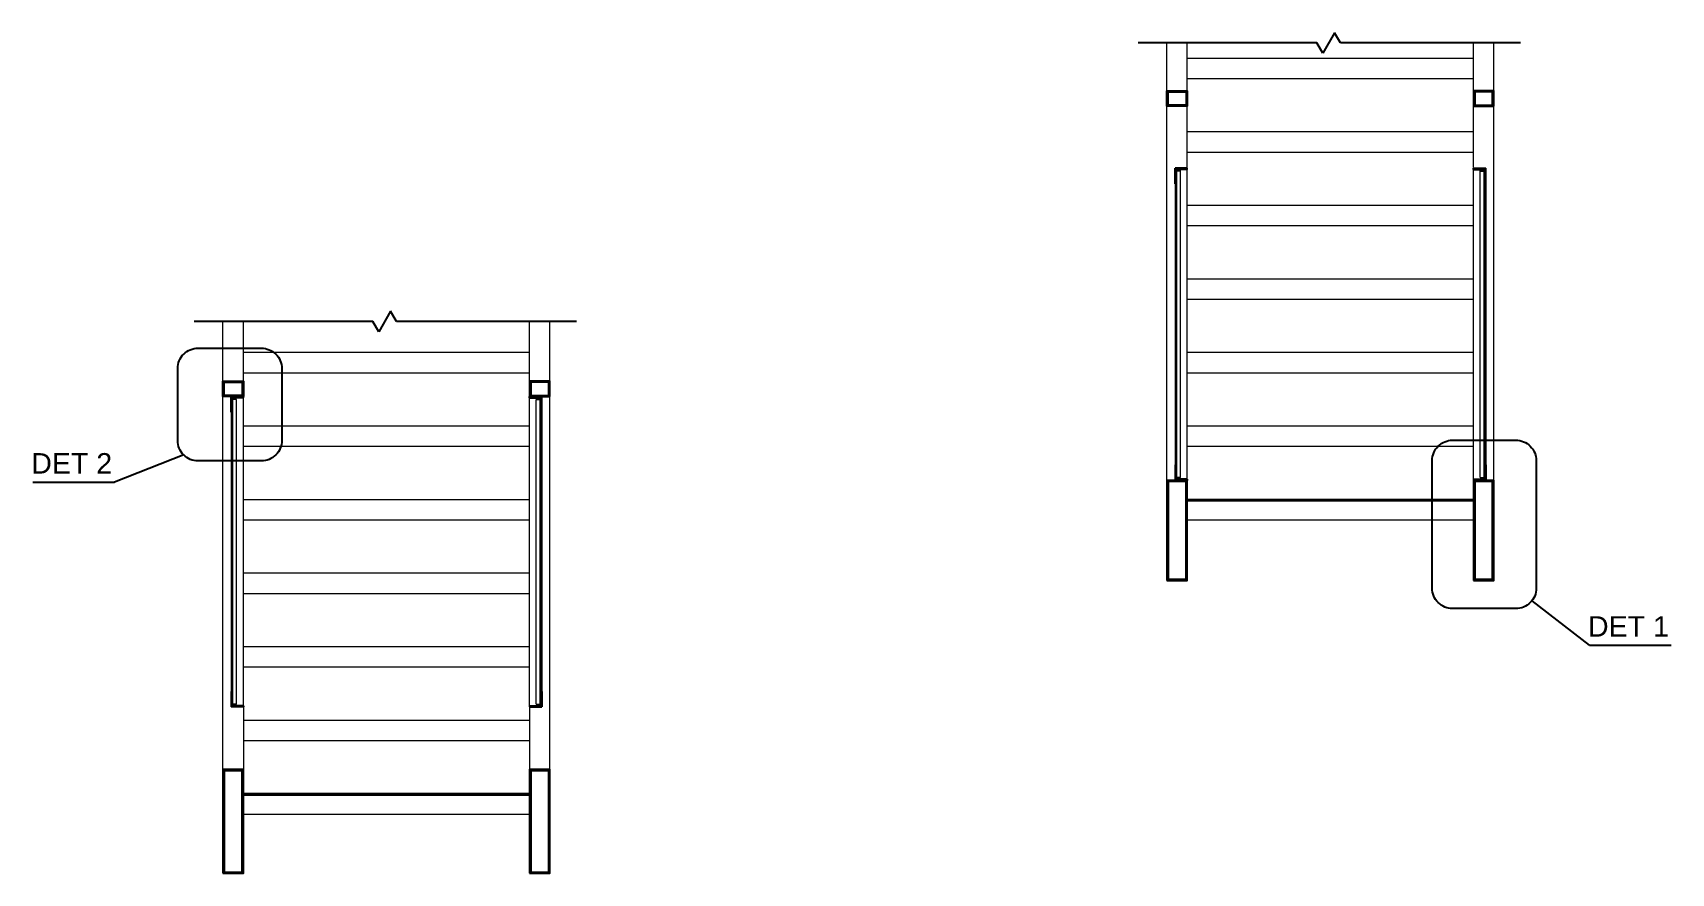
# Model space of a CAD drawing. Header units: metres. Extents: x -40 to 265, y 63 to 163.
# Drawn here: x 236.974 to 240.982, y 155.95 to 158.007 of the extents above; entities that cross this region are included whole.
import ezdxf
from ezdxf.enums import TextEntityAlignment as Align

# ---------------------------------------------------------------- set-up
doc = ezdxf.new("R2010")
doc.units = ezdxf.units.M
doc.header["$LTSCALE"] = 5
doc.header["$MEASUREMENT"] = 0
for name, color, linetype, lineweight in [('A-ANNO-TEXT', 3, 'Continuous', 18), ('A-DETL-GRPH', 4, 'Continuous', 25), ('A-DETL-MBND', 3, 'Continuous', 18), ('A-DETL-MCUT', 4, 'Continuous', 25)]:
    doc.layers.add(name, color=color, linetype=linetype, lineweight=lineweight)
doc.styles.add('E-ARIAL', font='arial.ttf')

# ---------------------------------------------------------------- blocks, each defined once
blk = doc.blocks.new('QM-ARQ-DET')
at = {"layer": 'A-DETL-GRPH'}
for p, q in [((240.1152, 157.9817), (239.6775, 157.9817)), ((240.1296, 157.9567), (240.1152, 157.9817)), ((240.1585, 158.0067), (240.1296, 157.9567)), ((240.1729, 157.9817), (240.1585, 158.0067)), ((240.613, 157.9817), (240.1729, 157.9817)), ((237.8057, 157.3001), (237.368, 157.3001)), ((237.8202, 157.2751), (237.8057, 157.3001)), ((237.849, 157.3251), (237.8202, 157.2751)), ((237.8635, 157.3001), (237.849, 157.3251)), ((238.3035, 157.3001), (237.8635, 157.3001)), ((237.3428, 156.9737), (237.1735, 156.9074)), ((236.9735, 156.9074), (237.1735, 156.9074)), ((240.782, 156.5084), (240.6414, 156.617)), ((240.782, 156.5084), (240.982, 156.5084))]:
    blk.add_line(p, q, dxfattribs=at)
for points in [[(237.3781, 157.235), (237.5328, 157.235, -0.414214), (237.5828, 157.185), (237.5828, 157.009, -0.414214), (237.5328, 156.959), (237.3781, 156.959, -0.414214), (237.3281, 157.009), (237.3281, 157.185, -0.414214)], [(240.4472, 157.0097), (240.6018, 157.0097, -0.414214), (240.6518, 156.9597), (240.6518, 156.6476, -0.414214), (240.6018, 156.5976), (240.4472, 156.5976, -0.414214), (240.3972, 156.6476), (240.3972, 156.9597, -0.414214)]]:
    blk.add_lwpolyline(points, format="xyb", close=True, dxfattribs=at)
at = {"layer": 'A-DETL-MBND'}
for p, q in [((239.7481, 157.8649), (239.7481, 157.9817)), ((239.7981, 157.8649), (239.7981, 157.9817)), ((240.4981, 157.8649), (240.4981, 157.9817)), ((240.5481, 157.8649), (240.5481, 157.9817)), ((239.7981, 157.9448), (240.4981, 157.9448)), ((239.7981, 157.8948), (240.4981, 157.8948)), ((239.7481, 156.9128), (239.7481, 157.8473)), ((239.7981, 157.675), (239.7981, 157.8283)), ((240.4981, 157.6773), (240.4981, 157.8283)), ((240.5481, 156.9115), (240.5481, 157.8283)), ((239.7981, 157.7648), (240.4981, 157.7648)), ((239.7981, 157.7148), (240.4981, 157.7148)), ((239.7721, 156.9182), (239.7721, 157.67)), ((239.7816, 157.6678), (239.7721, 157.6678)), ((239.7816, 156.9182), (239.7816, 157.67)), ((239.7981, 156.9145), (239.7981, 157.675)), ((239.7981, 157.672), (239.7981, 157.675)), ((240.4981, 157.672), (240.4981, 157.675)), ((240.4981, 156.9145), (240.4981, 157.6743)), ((240.5147, 156.9182), (240.5147, 157.67)), ((240.5147, 157.6678), (240.5242, 157.6678)), ((240.5242, 156.9182), (240.5242, 157.67)), ((239.7681, 157.6392), (239.7681, 156.9495)), ((239.7711, 157.6392), (239.7711, 156.9495)), ((240.5251, 157.6392), (240.5251, 156.9495)), ((240.5281, 157.6392), (240.5281, 156.9495)), ((239.7981, 157.5848), (240.4981, 157.5848)), ((239.7981, 157.5348), (240.4981, 157.5348)), ((239.7981, 157.4048), (240.4981, 157.4048)), ((239.7981, 157.3548), (240.4981, 157.3548)), ((237.4387, 157.1544), (237.4387, 157.3001)), ((237.4887, 157.1544), (237.4887, 157.3001)), ((238.1887, 157.1544), (238.1887, 157.3001)), ((238.2387, 157.1544), (238.2387, 157.3001)), ((237.4887, 157.2248), (238.1887, 157.2248)), ((239.7981, 157.2248), (240.4981, 157.2248)), ((237.4887, 157.1748), (238.1887, 157.1748)), ((239.7981, 157.1748), (240.4981, 157.1748)), ((237.4387, 156.2037), (237.4387, 157.1565)), ((238.2387, 156.2037), (238.2387, 157.1565)), ((237.4626, 156.3636), (237.4626, 157.1092)), ((237.4721, 157.1092), (237.4626, 157.1092)), ((237.4721, 156.3636), (237.4721, 157.1092)), ((237.4887, 157.1134), (237.4887, 157.1164)), ((237.4887, 156.3599), (237.4887, 157.1134)), ((238.1887, 156.3599), (238.1887, 157.1134)), ((238.2053, 156.3636), (238.2053, 157.1092)), ((238.2053, 157.1092), (238.2148, 157.1092)), ((238.2148, 156.3636), (238.2148, 157.1092)), ((237.4587, 157.0783), (237.4587, 156.3949)), ((237.4617, 157.0783), (237.4617, 156.3949)), ((238.2157, 157.0783), (238.2157, 156.3949)), ((238.2187, 157.0783), (238.2187, 156.3949)), ((237.4887, 157.0448), (238.1887, 157.0448)), ((239.7981, 157.0448), (240.4981, 157.0448)), ((237.4887, 156.9948), (238.1887, 156.9948)), ((239.7981, 156.9948), (240.4981, 156.9948)), ((239.7816, 156.9182), (239.7721, 156.9182)), ((240.5147, 156.9182), (240.5242, 156.9182)), ((237.4887, 156.8648), (238.1887, 156.8648)), ((237.4887, 156.8148), (238.1887, 156.8148)), ((239.7981, 156.8148), (240.4981, 156.8148)), ((237.4887, 156.6848), (238.1887, 156.6848)), ((237.4887, 156.6348), (238.1887, 156.6348)), ((237.4887, 156.5048), (238.1887, 156.5048)), ((237.4887, 156.4548), (238.1887, 156.4548)), ((237.4721, 156.3636), (237.4626, 156.3636)), ((237.4887, 156.3569), (237.4887, 156.2037)), ((238.1887, 156.3569), (238.1887, 156.2037)), ((238.2053, 156.3636), (238.2148, 156.3636)), ((237.4887, 156.3248), (238.1887, 156.3248)), ((237.4887, 156.2748), (238.1887, 156.2748)), ((237.4887, 156.0948), (238.1887, 156.0948))]:
    blk.add_line(p, q, dxfattribs=at)
at = {"layer": 'A-DETL-MCUT'}
for p, q in [((239.7981, 157.675), (239.7681, 157.675)), ((239.7681, 157.637), (239.7681, 157.675)), ((239.7711, 157.637), (239.7711, 157.669)), ((239.7981, 157.672), (239.7741, 157.672)), ((239.7981, 157.672), (239.7981, 157.675)), ((240.4981, 157.675), (240.5281, 157.675)), ((240.4981, 157.672), (240.4981, 157.675)), ((240.4981, 157.672), (240.5221, 157.672)), ((240.5251, 157.637), (240.5251, 157.669)), ((240.5281, 157.637), (240.5281, 157.675)), ((239.7711, 157.637), (239.7681, 157.637)), ((240.5251, 157.637), (240.5281, 157.637)), ((237.4587, 157.0783), (237.4587, 157.1164)), ((237.4887, 157.1164), (237.4587, 157.1164)), ((237.4617, 157.0783), (237.4617, 157.1104)), ((237.4887, 157.1134), (237.4647, 157.1134)), ((237.4887, 157.1134), (237.4887, 157.1164)), ((238.1887, 157.1134), (238.1887, 157.1164)), ((238.1887, 157.1164), (238.2187, 157.1164)), ((238.1887, 157.1134), (238.2127, 157.1134)), ((238.2157, 157.0783), (238.2157, 157.1104)), ((238.2187, 157.0783), (238.2187, 157.1164)), ((237.4617, 157.0783), (237.4587, 157.0783)), ((238.2157, 157.0783), (238.2187, 157.0783)), ((239.7681, 156.9495), (239.7681, 156.9115)), ((239.7711, 156.9495), (239.7681, 156.9495)), ((239.7711, 156.9495), (239.7711, 156.9175)), ((240.5251, 156.9495), (240.5281, 156.9495)), ((240.5251, 156.9495), (240.5251, 156.9175)), ((240.5281, 156.9495), (240.5281, 156.9115)), ((239.7981, 156.9115), (239.7681, 156.9115)), ((239.7981, 156.9145), (239.7741, 156.9145)), ((239.7981, 156.9145), (239.7981, 156.9115)), ((240.4981, 156.9145), (240.5221, 156.9145)), ((240.4981, 156.9145), (240.4981, 156.9115)), ((240.4981, 156.9115), (240.5281, 156.9115)), ((239.7981, 156.8648), (240.4981, 156.8648)), ((239.7981, 156.8618), (240.4981, 156.8618)), ((237.4617, 156.3949), (237.4587, 156.3949)), ((237.4587, 156.3949), (237.4587, 156.3569)), ((237.4617, 156.3949), (237.4617, 156.3629)), ((238.2157, 156.3949), (238.2187, 156.3949)), ((238.2157, 156.3949), (238.2157, 156.3629)), ((238.2187, 156.3949), (238.2187, 156.3569)), ((237.4887, 156.3569), (237.4587, 156.3569)), ((237.4887, 156.3599), (237.4647, 156.3599)), ((237.4887, 156.3599), (237.4887, 156.3569)), ((238.1887, 156.3599), (238.1887, 156.3569)), ((238.1887, 156.3599), (238.2127, 156.3599)), ((238.1887, 156.3569), (238.2187, 156.3569)), ((237.4887, 156.1448), (238.1887, 156.1448)), ((237.4887, 156.1418), (238.1887, 156.1418))]:
    blk.add_line(p, q, dxfattribs=at)
for points in [[(239.7481, 157.8269), (239.7481, 157.8649), (239.7981, 157.8649), (239.7981, 157.8269), (239.7481, 157.8269)], [(240.5481, 157.8269), (240.5481, 157.8649), (240.4981, 157.8649), (240.4981, 157.8269), (240.5481, 157.8269)], [(237.4387, 157.1164), (237.4387, 157.1544), (237.4887, 157.1544), (237.4887, 157.1164), (237.4387, 157.1164)], [(238.2387, 157.1164), (238.2387, 157.1544), (238.1887, 157.1544), (238.1887, 157.1164), (238.2387, 157.1164)], [(239.7481, 156.6667), (239.7981, 156.6667), (239.7981, 156.9115), (239.7481, 156.9115), (239.7481, 156.6667)], [(240.4981, 156.6667), (240.5481, 156.6667), (240.5481, 156.9115), (240.4981, 156.9115), (240.4981, 156.6667)], [(237.4387, 155.9501), (237.4887, 155.9501), (237.4887, 156.2037), (237.4387, 156.2037), (237.4387, 155.9501)], [(238.1887, 155.9501), (238.2387, 155.9501), (238.2387, 156.2037), (238.1887, 156.2037), (238.1887, 155.9501)]]:
    blk.add_lwpolyline(points, dxfattribs=at)
for points in [[(239.7511, 157.8299), (239.7511, 157.8619), (239.7951, 157.8619), (239.7951, 157.8299)], [(240.5451, 157.8299), (240.5451, 157.8619), (240.5011, 157.8619), (240.5011, 157.8299)], [(237.4417, 157.1194), (237.4417, 157.1514), (237.4857, 157.1514), (237.4857, 157.1194)], [(238.2357, 157.1194), (238.2357, 157.1514), (238.1917, 157.1514), (238.1917, 157.1194)], [(239.7511, 156.6697), (239.7951, 156.6697), (239.7951, 156.9085), (239.7511, 156.9085)], [(240.5011, 156.6697), (240.5451, 156.6697), (240.5451, 156.9085), (240.5011, 156.9085)], [(237.4417, 155.9531), (237.4857, 155.9531), (237.4857, 156.2007), (237.4417, 156.2007)], [(238.1917, 155.9531), (238.2357, 155.9531), (238.2357, 156.2007), (238.1917, 156.2007)]]:
    blk.add_lwpolyline(points, close=True, dxfattribs=at)
for centre, start, end in [((239.7741, 157.669), 90, 180), ((240.5221, 157.669), 0, 90), ((237.4647, 157.1104), 90, 180), ((238.2127, 157.1104), 0, 90), ((239.7741, 156.9175), 180, 270), ((240.5221, 156.9175), 270, 0), ((237.4647, 156.3629), 180, 270), ((238.2127, 156.3629), 270, 0)]:
    blk.add_arc(centre, 0.003, start, end, dxfattribs=at)
at = {"layer": 'A-ANNO-TEXT', "style": 'E-ARIAL'}
for s, p in [('DET 2', (237.0688, 156.9531)), ('DET 1', (240.8773, 156.554))]:
    blk.add_text(s, height=0.05, dxfattribs=at).set_placement(p, align=Align.MIDDLE_CENTER)

msp = doc.modelspace()

# ---------------------------------------------------------------- block references
at = {"layer": 'A-DETL-MBND'}
msp.add_blockref('QM-ARQ-DET', (0, 0), dxfattribs=at)

doc.saveas('drawing.dxf')
